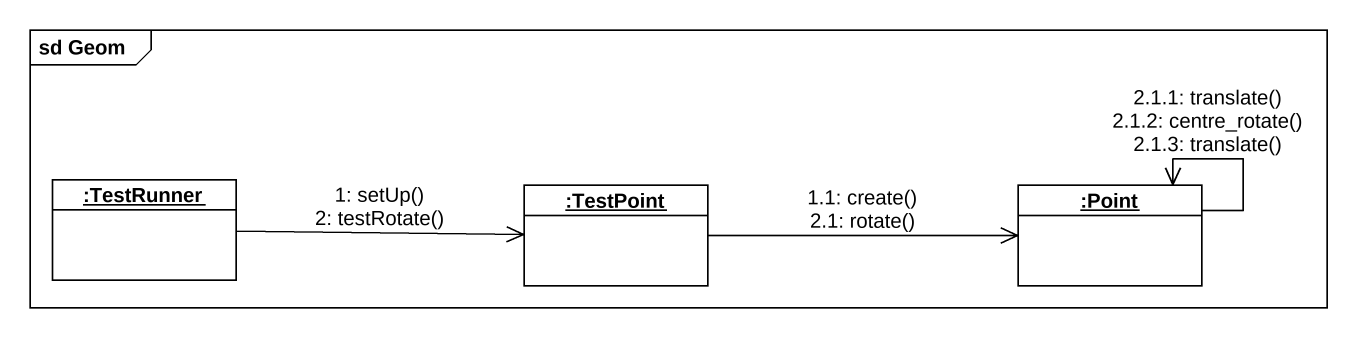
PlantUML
@startuml
mainframe sd Geom
hide circle
hide empty members
object ":TestRunner" as TestRunner
object ":TestPoint" as TestPoint
object ":Point" as Point
TestRunner -right-> TestPoint : 1: setUp()\n2: testRotate()
TestPoint -right-> Point : 1.1: create()\n2.1: rotate()
Point --> Point : 2.1.1: translate()\n2.1.2: centre_rotate()\n2.1.3: translate()
@enduml
